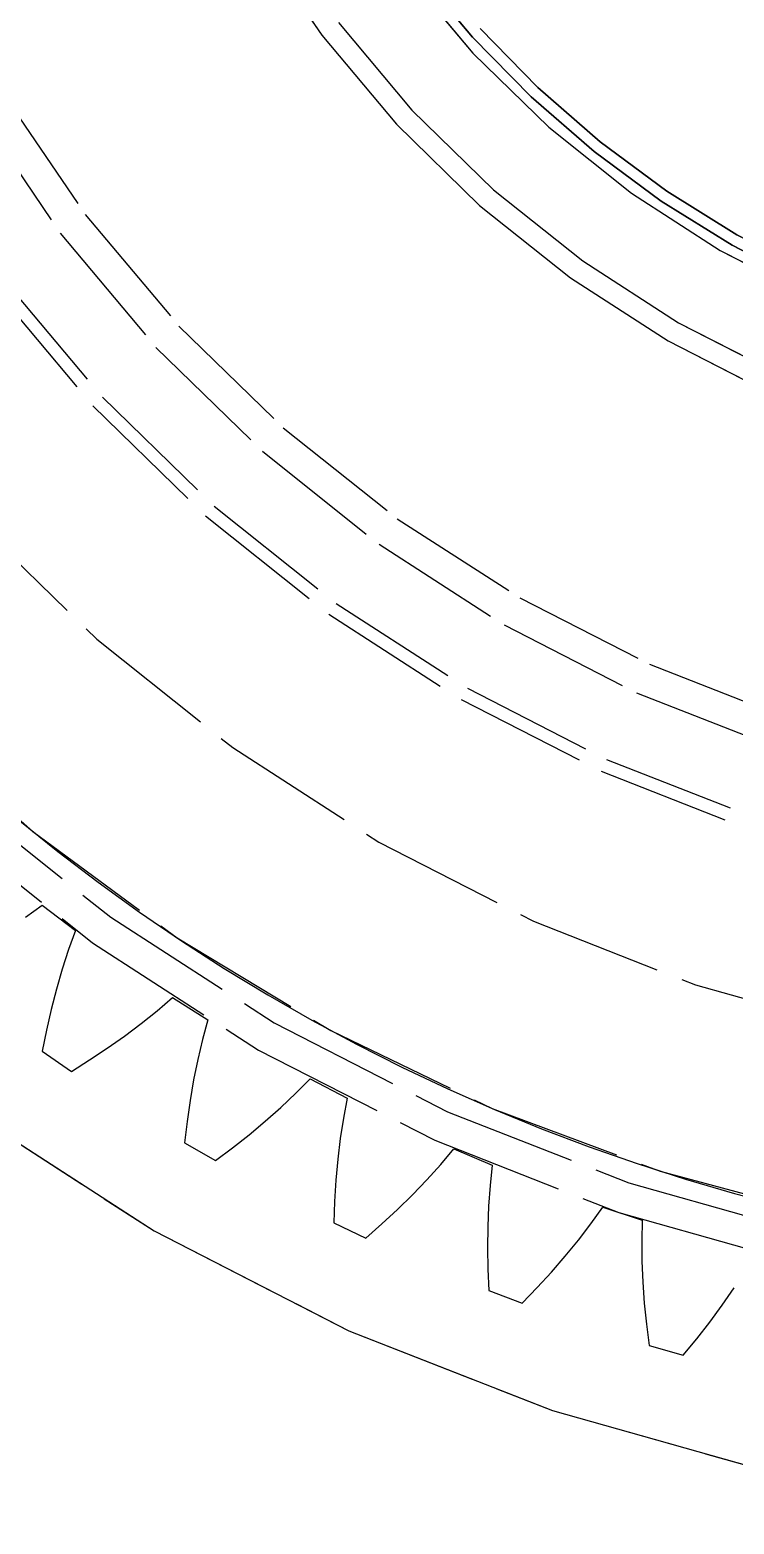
# Model space of a CAD drawing. Header units: millimetres. Extents: x -9 to 243, y -53 to 196.
# Drawn here: x 13.56 to 20.3, y 124.71 to 139.01 of the extents above; entities that cross this region are included whole.
import ezdxf

# ---------------------------------------------------------------- set-up
doc = ezdxf.new("R2010")
doc.units = ezdxf.units.MM
doc.linetypes.add('DASHED', pattern=[1.524, 1.27, -0.254])
doc.layers.add('HIDDEN', color=8, linetype='DASHED')
doc.layers.add('VISIBLE', color=7, linetype='CONTINUOUS')

msp = doc.modelspace()

# ---------------------------------------------------------------- linework, layer by layer
at = {"layer": 'HIDDEN'}
for points in [[(12.67797, 131.45416), (14.15887, 130.27318), (15.75, 129.24552), (17.43555, 128.38139), (19.19875, 127.68938), (21.0221, 127.17637), (22.88747, 126.84746), (24.77632, 126.70591), (26.66987, 126.75313), (28.54932, 126.98865), (30.39597, 127.41014), (32.19148, 128.0134), (33.918, 128.79244), (35.55838, 129.73951), (37.09631, 130.8452), (38.5165, 132.09853), (39.80484, 133.48704), (40.94854, 134.99692), (41.93621, 136.61317), (42.75805, 138.31974), (43.40588, 140.09965), (43.87328, 141.93522), (44.15558, 143.80821), (44.25, 145.7)], [(12.67797, 131.45416), (14.15887, 130.27318), (15.75, 129.24552), (17.43555, 128.38139), (19.19875, 127.68938), (21.0221, 127.17637), (22.88747, 126.84746), (24.77632, 126.70591), (26.66987, 126.75313), (28.54932, 126.98865), (30.39597, 127.41014), (32.19148, 128.0134), (33.918, 128.79244), (35.55838, 129.73951), (37.09631, 130.8452), (38.5165, 132.09853), (39.80484, 133.48704), (40.94854, 134.99692), (41.93621, 136.61317), (42.75805, 138.31974), (43.40588, 140.09965), (43.87328, 141.93522), (44.15558, 143.80821), (44.25, 145.7)], [(12.87647, 131.67909), (14.33399, 130.51676), (15.9, 129.50532), (17.55893, 128.65484), (19.2943, 127.97376), (21.08886, 127.46885), (22.92477, 127.14513), (24.7838, 127.00581), (26.64745, 127.05229), (28.49722, 127.2841), (30.31472, 127.69893), (32.08188, 128.29266), (33.78114, 129.0594), (35.39562, 129.99152), (36.90926, 131.07975), (38.30703, 132.31329), (39.57503, 133.67987), (40.70067, 135.16591), (41.67274, 136.75665), (42.48161, 138.43627), (43.11921, 140.18808), (43.57923, 141.99467), (43.85708, 143.83808), (43.95, 145.7)], [(12.87647, 131.67909), (14.33399, 130.51676), (15.9, 129.50532), (17.55893, 128.65484), (19.2943, 127.97376), (21.08886, 127.46885), (22.92477, 127.14513), (24.7838, 127.00581), (26.64745, 127.05229), (28.49722, 127.2841), (30.31472, 127.69893), (32.08188, 128.29266), (33.78114, 129.0594), (35.39562, 129.99152), (36.90926, 131.07975), (38.30703, 132.31329), (39.57503, 133.67987), (40.70067, 135.16591), (41.67274, 136.75665), (42.48161, 138.43627), (43.11921, 140.18808), (43.57923, 141.99467), (43.85708, 143.83808), (43.95, 145.7)], [(12.87647, 131.67909), (14.33399, 130.51676), (15.9, 129.50532), (17.55893, 128.65484), (19.2943, 127.97376), (21.08886, 127.46885), (22.92477, 127.14513), (24.7838, 127.00581), (26.64745, 127.05229), (28.49722, 127.2841), (30.31472, 127.69893), (32.08188, 128.29266), (33.78114, 129.0594), (35.39562, 129.99152), (36.90926, 131.07975), (38.30703, 132.31329), (39.57503, 133.67987), (40.70067, 135.16591), (41.67274, 136.75665), (42.48161, 138.43627), (43.11921, 140.18808), (43.57923, 141.99467), (43.85708, 143.83808), (43.95, 145.7)], [(12.87647, 131.67909), (14.33399, 130.51676), (15.9, 129.50532), (17.55893, 128.65484), (19.2943, 127.97376), (21.08886, 127.46885), (22.92477, 127.14513), (24.7838, 127.00581), (26.64745, 127.05229), (28.49722, 127.2841), (30.31472, 127.69893), (32.08188, 128.29266), (33.78114, 129.0594), (35.39562, 129.99152), (36.90926, 131.07975), (38.30703, 132.31329), (39.57503, 133.67987), (40.70067, 135.16591), (41.67274, 136.75665), (42.48161, 138.43627), (43.11921, 140.18808), (43.57923, 141.99467), (43.85708, 143.83808), (43.95, 145.7)], [(12.99138, 128.6493), (14.75, 127.51347), (16.61297, 126.55838), (18.56178, 125.79353), (20.57706, 125.22651), (22.63878, 124.86298), (24.72646, 124.70653), (26.81933, 124.75872), (28.89661, 125.01904), (30.93765, 125.48489), (32.92216, 126.15165), (34.83042, 127.01269), (36.64347, 128.05946), (38.34329, 129.28154), (39.91297, 130.6668), (41.33693, 132.20146), (42.60101, 133.87028), (43.69265, 135.65667), (44.601, 137.54287), (45.31703, 139.51014), (45.83362, 141.53893), (46.14565, 143.60908), (46.25, 145.7)], [(12.99138, 128.6493), (14.75, 127.51347), (16.61297, 126.55838), (18.56178, 125.79353), (20.57706, 125.22651), (22.63878, 124.86298), (24.72646, 124.70653), (26.81933, 124.75872), (28.89661, 125.01904), (30.93765, 125.48489), (32.92216, 126.15165), (34.83042, 127.01269), (36.64347, 128.05946), (38.34329, 129.28154), (39.91297, 130.6668), (41.33693, 132.20146), (42.60101, 133.87028), (43.69265, 135.65667), (44.601, 137.54287), (45.31703, 139.51014), (45.83362, 141.53893), (46.14565, 143.60908), (46.25, 145.7)], [(12.99138, 128.6493), (14.75, 127.51347), (16.61297, 126.55838), (18.56178, 125.79353), (20.57706, 125.22651), (22.63878, 124.86298), (24.72646, 124.70653), (26.81933, 124.75872), (28.89661, 125.01904), (30.93765, 125.48489), (32.92216, 126.15165), (34.83042, 127.01269), (36.64347, 128.05946), (38.34329, 129.28154), (39.91297, 130.6668), (41.33693, 132.20146), (42.60101, 133.87028), (43.69265, 135.65667), (44.601, 137.54287), (45.31703, 139.51014), (45.83362, 141.53893), (46.14565, 143.60908), (46.25, 145.7)], [(12.99138, 128.6493), (14.75, 127.51347), (16.61297, 126.55838), (18.56178, 125.79353), (20.57706, 125.22651), (22.63878, 124.86298), (24.72646, 124.70653), (26.81933, 124.75872), (28.89661, 125.01904), (30.93765, 125.48489), (32.92216, 126.15165), (34.83042, 127.01269), (36.64347, 128.05946), (38.34329, 129.28154), (39.91297, 130.6668), (41.33693, 132.20146), (42.60101, 133.87028), (43.69265, 135.65667), (44.601, 137.54287), (45.31703, 139.51014), (45.83362, 141.53893), (46.14565, 143.60908), (46.25, 145.7)], [(12.99138, 128.6493), (14.75, 127.51347), (16.61297, 126.55838), (18.56178, 125.79353), (20.57706, 125.22651), (22.63878, 124.86298), (24.72646, 124.70653), (26.81933, 124.75872), (28.89661, 125.01904), (30.93765, 125.48489), (32.92216, 126.15165), (34.83042, 127.01269), (36.64347, 128.05946), (38.34329, 129.28154), (39.91297, 130.6668), (41.33693, 132.20146), (42.60101, 133.87028), (43.69265, 135.65667), (44.601, 137.54287), (45.31703, 139.51014), (45.83362, 141.53893), (46.14565, 143.60908), (46.25, 145.7)], [(13.30393, 138.39991), (14.09014, 137.24674), (14.98727, 136.17758), (15.9864, 135.20306), (17.07759, 134.33287), (18.25, 133.57564), (19.49198, 132.93892), (20.79119, 132.42902), (22.13471, 132.05101), (23.50919, 131.80865), (24.90097, 131.70435), (26.29622, 131.73915), (27.68107, 131.91269), (29.04177, 132.22326), (30.36477, 132.66777), (31.63695, 133.24179), (32.84565, 133.93964), (33.97886, 134.75436), (35.02532, 135.67786), (35.97462, 136.70097), (36.81734, 137.81352), (37.5451, 139.00444), (38.15067, 140.26191)], [(13.30393, 138.39991), (14.09014, 137.24674), (14.98727, 136.17758), (15.9864, 135.20306), (17.07759, 134.33287), (18.25, 133.57564), (19.49198, 132.93892), (20.79119, 132.42902), (22.13471, 132.05101), (23.50919, 131.80865), (24.90097, 131.70435), (26.29622, 131.73915), (27.68107, 131.91269), (29.04177, 132.22326), (30.36477, 132.66777), (31.63695, 133.24179), (32.84565, 133.93964), (33.97886, 134.75436), (35.02532, 135.67786), (35.97462, 136.70097), (36.81734, 137.81352), (37.5451, 139.00444), (38.15067, 140.26191)], [(13.04794, 138.24348), (13.85101, 137.0656), (14.76736, 135.97353), (15.78789, 134.97813), (16.90247, 134.08929), (18.1, 133.31584), (19.36859, 132.66547), (20.69564, 132.14464), (22.06795, 131.75853), (23.47189, 131.51098), (24.89349, 131.40444), (26.31864, 131.43999), (27.73317, 131.61725), (29.12302, 131.93447), (30.47438, 132.38851), (31.77381, 132.97483), (33.00841, 133.68763), (34.1659, 134.51981), (35.23479, 135.4631), (36.20444, 136.50814), (37.06521, 137.64452), (37.80857, 138.86097), (38.42711, 140.14538)], [(13.04794, 138.24348), (13.85101, 137.0656), (14.76736, 135.97353), (15.78789, 134.97813), (16.90247, 134.08929), (18.1, 133.31584), (19.36859, 132.66547), (20.69564, 132.14464), (22.06795, 131.75853), (23.47189, 131.51098), (24.89349, 131.40444), (26.31864, 131.43999), (27.73317, 131.61725), (29.12302, 131.93447), (30.47438, 132.38851), (31.77381, 132.97483), (33.00841, 133.68763), (34.1659, 134.51981), (35.23479, 135.4631), (36.20444, 136.50814), (37.06521, 137.64452), (37.80857, 138.86097), (38.42711, 140.14538)], [(13.19396, 136.5679), (14.16313, 135.41289), (15.24249, 134.36011), (16.42131, 133.42004), (17.68787, 132.602), (19.02959, 131.91414), (20.43312, 131.3633), (21.88453, 130.95493), (23.36939, 130.69311), (24.87294, 130.58044), (26.38024, 130.61803), (27.8763, 130.80551), (29.34626, 131.14102), (30.77551, 131.62122), (32.14985, 132.24134), (33.45561, 132.99523), (34.67982, 133.87537), (35.81032, 134.87304), (36.83586, 135.97831), (37.74625, 137.1802), (38.53245, 138.46676), (39.18665, 139.82521)], [(13.29301, 136.64293), (14.25422, 135.49741), (15.32471, 134.45328), (16.49384, 133.52093), (17.75, 132.70962), (19.08069, 132.02741), (20.4727, 131.48109), (21.91219, 131.07608), (23.38484, 130.81641), (24.87604, 130.70466), (26.37095, 130.74194), (27.85472, 130.92788), (29.31261, 131.26064), (30.73012, 131.73689), (32.09316, 132.35192), (33.38819, 133.09961), (34.60235, 133.97253), (35.72355, 134.962), (36.74067, 136.05819), (37.64358, 137.2502), (38.42332, 138.52619), (39.07214, 139.87348)], [(15.72727, 139.88078), (16.354, 138.96154), (17.06914, 138.10927), (17.86559, 137.33244), (18.73542, 136.63877), (19.67, 136.03516), (20.66004, 135.52759), (21.69569, 135.12113), (22.76667, 134.8198), (23.86232, 134.62661), (24.97177, 134.54347), (26.08399, 134.57121), (27.18791, 134.70955), (28.27258, 134.95711), (29.32721, 135.31145), (30.34131, 135.76903), (31.30482, 136.32531), (32.20815, 136.97476), (33.04232, 137.71093), (33.79906, 138.52649), (34.47082, 139.41335)], [(16.51343, 139.0823), (17.21575, 138.24531), (17.99792, 137.4824), (18.85217, 136.80116), (19.77, 136.20836), (20.74229, 135.7099), (21.75939, 135.31072), (22.81117, 135.01479), (23.88719, 134.82506), (24.97676, 134.74341), (26.06904, 134.77065), (27.15318, 134.90651), (28.21841, 135.14964), (29.25414, 135.49762), (30.25007, 135.947), (31.19631, 136.49332), (32.08345, 137.13113), (32.90268, 137.8541), (33.64585, 138.65505), (34.30558, 139.52601)], [(17.15113, 139.56535), (17.80219, 138.78944), (18.52727, 138.08222), (19.31916, 137.45071), (20.17, 136.90118), (21.07132, 136.4391), (22.01418, 136.06906), (22.98919, 135.79473), (23.98667, 135.61885), (24.9967, 135.54316), (26.00926, 135.56841), (27.01427, 135.69435), (28.00174, 135.91974), (28.96186, 136.24232), (29.8851, 136.6589), (30.76227, 137.16534), (31.58466, 137.75659), (32.34409, 138.42679), (33.03301, 139.16928)], [(17.28522, 139.55461), (17.79806, 138.94188), (18.3579, 138.37179), (18.96123, 137.84793), (19.60423, 137.3736), (20.28284, 136.9518), (20.99279, 136.58519), (21.72959, 136.27608), (22.48861, 136.02641), (23.26504, 135.83777), (24.05399, 135.71135), (24.85049, 135.64794), (25.64951, 135.64794), (26.44601, 135.71135), (27.23496, 135.83777), (28.01139, 136.02641), (28.77041, 136.27608), (29.50721, 136.58519), (30.21716, 136.9518), (30.89577, 137.3736), (31.53877, 137.84793), (32.1421, 138.37179), (32.70194, 138.94188), (33.21478, 139.55461)], [(13.00803, 134.34112), (14.19985, 133.17865), (15.50148, 132.14064), (16.9, 131.23738), (18.38151, 130.47785), (19.93127, 129.86961), (21.5339, 129.4187), (23.17346, 129.12961), (24.83366, 129.00519), (26.49799, 129.0467), (28.14992, 129.25371), (29.77304, 129.62418), (31.3512, 130.15441), (32.86872, 130.83914), (34.31052, 131.67157), (35.66228, 132.64341), (36.91055, 133.74502), (38.04294, 134.96545), (39.04819, 136.29256), (39.9163, 137.71316), (40.63865, 139.21314)], [(13.00803, 134.34112), (14.19985, 133.17865), (15.50148, 132.14064), (16.9, 131.23738), (18.38151, 130.47785), (19.93127, 129.86961), (21.5339, 129.4187), (23.17346, 129.12961), (24.83366, 129.00519), (26.49799, 129.0467), (28.14992, 129.25371), (29.77304, 129.62418), (31.3512, 130.15441), (32.86872, 130.83914), (34.31052, 131.67157), (35.66228, 132.64341), (36.91055, 133.74502), (38.04294, 134.96545), (39.04819, 136.29256), (39.9163, 137.71316), (40.63865, 139.21314)], [(13.00803, 134.34112), (14.19985, 133.17865), (15.50148, 132.14064), (16.9, 131.23738), (18.38151, 130.47785), (19.93127, 129.86961), (21.5339, 129.4187), (23.17346, 129.12961), (24.83366, 129.00519), (26.49799, 129.0467), (28.14992, 129.25371), (29.77304, 129.62418), (31.3512, 130.15441), (32.86872, 130.83914), (34.31052, 131.67157), (35.66228, 132.64341), (36.91055, 133.74502), (38.04294, 134.96545), (39.04819, 136.29256), (39.9163, 137.71316), (40.63865, 139.21314)], [(13.00803, 134.34112), (14.19985, 133.17865), (15.50148, 132.14064), (16.9, 131.23738), (18.38151, 130.47785), (19.93127, 129.86961), (21.5339, 129.4187), (23.17346, 129.12961), (24.83366, 129.00519), (26.49799, 129.0467), (28.14992, 129.25371), (29.77304, 129.62418), (31.3512, 130.15441), (32.86872, 130.83914), (34.31052, 131.67157), (35.66228, 132.64341), (36.91055, 133.74502), (38.04294, 134.96545), (39.04819, 136.29256), (39.9163, 137.71316), (40.63865, 139.21314)], [(17.86997, 139.02635), (18.42387, 138.46077), (19.02099, 137.94101), (19.65753, 137.47037), (20.32948, 137.05182), (21.03257, 136.68802), (21.76236, 136.38126), (22.51423, 136.13349), (23.28341, 135.94628), (24.06505, 135.82081), (24.85418, 135.75788), (25.64582, 135.75788), (26.43495, 135.82081), (27.21659, 135.94628), (27.98577, 136.13349), (28.73764, 136.38126), (29.46743, 136.68802), (30.17052, 137.05182), (30.84247, 137.47037), (31.47901, 137.94101), (32.07613, 138.46077), (32.63003, 139.02635)], [(12.30787, 132.48065), (13.58877, 131.33805), (14.97006, 130.31908), (16.43984, 129.43251), (17.98547, 128.68599), (19.59363, 128.08593), (21.25049, 127.6375)], [(13.44856, 131.45304), (13.82768, 131.14732), (14.21472, 130.85168), (14.6094, 130.56634), (15.01146, 130.29149), (15.42061, 130.02731), (15.83658, 129.774), (16.25907, 129.53172), (16.68779, 129.30065), (17.12245, 129.08095), (17.56274, 128.87276), (18.00835, 128.67624), (18.45899, 128.49151), (18.91433, 128.31871), (19.37406, 128.15795), (19.83787, 128.00936), (20.30542, 127.87302), (20.77641, 127.74904), (21.25049, 127.6375)], [(13.51878, 130.5165), (13.67667, 130.63155)], [(13.51878, 130.5165), (13.67667, 130.63155)], [(13.67667, 130.63155), (13.99638, 130.39131)], [(13.67667, 130.63155), (13.99638, 130.39131)], [(13.99638, 130.39131), (13.92981, 130.20763)], [(13.99638, 130.39131), (13.92981, 130.20763)], [(13.92981, 130.20763), (13.86903, 130.01994)], [(13.92981, 130.20763), (13.86903, 130.01994)], [(13.86903, 130.01994), (13.81368, 129.82858)], [(13.86903, 130.01994), (13.81368, 129.82858)], [(13.81368, 129.82858), (13.76346, 129.63383)], [(13.81368, 129.82858), (13.76346, 129.63383)], [(13.76346, 129.63383), (13.71819, 129.43589)], [(13.76346, 129.63383), (13.71819, 129.43589)], [(14.62464, 129.49839), (14.77858, 129.62177)], [(14.62464, 129.49839), (14.77858, 129.62177)], [(14.77858, 129.62177), (14.92671, 129.74915)], [(14.77858, 129.62177), (14.92671, 129.74915)], [(14.92671, 129.74915), (15.26471, 129.53541)], [(14.92671, 129.74915), (15.26471, 129.53541)], [(14.46534, 129.37877), (14.62464, 129.49839)], [(14.46534, 129.37877), (14.62464, 129.49839)], [(15.26471, 129.53541), (15.21313, 129.34697)], [(15.26471, 129.53541), (15.21313, 129.34697)], [(13.71819, 129.43589), (13.67769, 129.23497)], [(13.71819, 129.43589), (13.67769, 129.23497)], [(14.30105, 129.26276), (14.46534, 129.37877)], [(14.30105, 129.26276), (14.46534, 129.37877)], [(15.21313, 129.34697), (15.16766, 129.155)], [(15.21313, 129.34697), (15.16766, 129.155)], [(13.67769, 129.23497), (13.95853, 129.04112)], [(13.67769, 129.23497), (13.95853, 129.04112)], [(14.13203, 129.15023), (14.30105, 129.26276)], [(14.13203, 129.15023), (14.30105, 129.26276)], [(13.95853, 129.04112), (14.13203, 129.15023)], [(13.95853, 129.04112), (14.13203, 129.15023)], [(15.16766, 129.155), (15.12788, 128.95981)], [(15.16766, 129.155), (15.12788, 128.95981)], [(15.12788, 128.95981), (15.0935, 128.76164)], [(15.12788, 128.95981), (15.0935, 128.76164)], [(16.1063, 128.83131), (16.2437, 128.97019)], [(16.1063, 128.83131), (16.2437, 128.97019)], [(16.2437, 128.97019), (16.5978, 128.78434)], [(16.2437, 128.97019), (16.5978, 128.78434)], [(15.0935, 128.76164), (15.0643, 128.56071)], [(15.0935, 128.76164), (15.0643, 128.56071)], [(15.96278, 128.69594), (16.1063, 128.83131)], [(15.96278, 128.69594), (16.1063, 128.83131)], [(16.5978, 128.78434), (16.56155, 128.59237)], [(16.5978, 128.78434), (16.56155, 128.59237)], [(15.81363, 128.56389), (15.96278, 128.69594)], [(15.81363, 128.56389), (15.96278, 128.69594)], [(15.0643, 128.56071), (15.0401, 128.35718)], [(15.0643, 128.56071), (15.0401, 128.35718)], [(15.6592, 128.43503), (15.81363, 128.56389)], [(15.6592, 128.43503), (15.81363, 128.56389)], [(16.56155, 128.59237), (16.53167, 128.39736)], [(16.56155, 128.59237), (16.53167, 128.39736)], [(15.0401, 128.35718), (15.33563, 128.18655)], [(15.0401, 128.35718), (15.33563, 128.18655)], [(15.49979, 128.30928), (15.6592, 128.43503)], [(15.49979, 128.30928), (15.6592, 128.43503)], [(16.53167, 128.39736), (16.50773, 128.1996)], [(16.53167, 128.39736), (16.50773, 128.1996)], [(15.33563, 128.18655), (15.49979, 128.30928)], [(15.33563, 128.18655), (15.49979, 128.30928)], [(16.50773, 128.1996), (16.48941, 127.99931)], [(16.50773, 128.1996), (16.48941, 127.99931)], [(17.49331, 128.15024), (17.61909, 128.29974)], [(17.49331, 128.15024), (17.61909, 128.29974)], [(17.61909, 128.29974), (17.987, 128.14298)], [(17.61909, 128.29974), (17.987, 128.14298)], [(17.36115, 128.00376), (17.49331, 128.15024)], [(17.36115, 128.00376), (17.49331, 128.15024)], [(17.987, 128.14298), (17.96632, 127.94871)], [(17.987, 128.14298), (17.96632, 127.94871)], [(16.48941, 127.99931), (16.47647, 127.79668)], [(16.48941, 127.99931), (16.47647, 127.79668)], [(17.22311, 127.86014), (17.36115, 128.00376)], [(17.22311, 127.86014), (17.36115, 128.00376)], [(17.96632, 127.94871), (17.95223, 127.75193)], [(17.96632, 127.94871), (17.95223, 127.75193)], [(16.47647, 127.79668), (16.46872, 127.59186)], [(16.47647, 127.79668), (16.46872, 127.59186)], [(17.07955, 127.71928), (17.22311, 127.86014)], [(17.07955, 127.71928), (17.22311, 127.86014)], [(16.93078, 127.5811), (17.07955, 127.71928)], [(16.93078, 127.5811), (17.07955, 127.71928)], [(17.95223, 127.75193), (17.94427, 127.55289)], [(17.95223, 127.75193), (17.94427, 127.55289)], [(18.93063, 127.583), (19.04397, 127.74213)], [(18.93063, 127.583), (19.04397, 127.74213)], [(19.04397, 127.74213), (19.42331, 127.61549)], [(19.04397, 127.74213), (19.42331, 127.61549)], [(19.42331, 127.61549), (19.41832, 127.42018)], [(19.42331, 127.61549), (19.41832, 127.42018)], [(16.46872, 127.59186), (16.77702, 127.44557)], [(16.46872, 127.59186), (16.77702, 127.44557)], [(16.77702, 127.44557), (16.93078, 127.5811)], [(16.77702, 127.44557), (16.93078, 127.5811)], [(17.94427, 127.55289), (17.94213, 127.35177)], [(17.94427, 127.55289), (17.94213, 127.35177)], [(18.81069, 127.42636), (18.93063, 127.583)], [(18.81069, 127.42636), (18.93063, 127.583)], [(17.94213, 127.35177), (17.94553, 127.14876)], [(17.94213, 127.35177), (17.94553, 127.14876)], [(18.68465, 127.2721), (18.81069, 127.42636)], [(18.68465, 127.2721), (18.81069, 127.42636)], [(19.41832, 127.42018), (19.42011, 127.22291)], [(19.41832, 127.42018), (19.42011, 127.22291)], [(18.55289, 127.12014), (18.68465, 127.2721)], [(18.55289, 127.12014), (18.68465, 127.2721)], [(19.42011, 127.22291), (19.4282, 127.02386)], [(19.42011, 127.22291), (19.4282, 127.02386)], [(17.94553, 127.14876), (17.9543, 126.94398)], [(17.94553, 127.14876), (17.9543, 126.94398)], [(18.41572, 126.97044), (18.55289, 127.12014)], [(18.41572, 126.97044), (18.55289, 127.12014)], [(17.9543, 126.94398), (18.27337, 126.82297)], [(17.9543, 126.94398), (18.27337, 126.82297)], [(18.27337, 126.82297), (18.41572, 126.97044)], [(18.27337, 126.82297), (18.41572, 126.97044)], [(19.4282, 127.02386), (19.44224, 126.82323)], [(19.4282, 127.02386), (19.44224, 126.82323)], [(20.18877, 126.80356), (20.30199, 126.96747)], [(20.18877, 126.80356), (20.30199, 126.96747)], [(19.44224, 126.82323), (19.46198, 126.62115)], [(19.44224, 126.82323), (19.46198, 126.62115)], [(20.06967, 126.64149), (20.18877, 126.80356)], [(20.06967, 126.64149), (20.18877, 126.80356)], [(19.46198, 126.62115), (19.48719, 126.41774)], [(19.46198, 126.62115), (19.48719, 126.41774)], [(19.94499, 126.48124), (20.06967, 126.64149)], [(19.94499, 126.48124), (20.06967, 126.64149)], [(19.81496, 126.3228), (19.94499, 126.48124)], [(19.81496, 126.3228), (19.94499, 126.48124)], [(19.48719, 126.41774), (19.81496, 126.3228)], [(19.48719, 126.41774), (19.81496, 126.3228)]]:
    msp.add_lwpolyline(points, dxfattribs=at)
at = {"layer": 'VISIBLE'}
for points in [[(12.99138, 128.6493), (14.75, 127.51347), (16.61297, 126.55838), (18.56178, 125.79353), (20.57706, 125.22651), (22.63878, 124.86298), (24.72646, 124.70653), (26.81933, 124.75872), (28.89661, 125.01904), (30.93765, 125.48489), (32.92216, 126.15165), (34.83042, 127.01269), (36.64347, 128.05946), (38.34329, 129.28154), (39.91297, 130.6668), (41.33693, 132.20146), (42.60101, 133.87028), (43.69265, 135.65667), (44.601, 137.54287), (45.31703, 139.51014), (45.83362, 141.53893), (46.14565, 143.60908), (46.25, 145.7)], [(15.72727, 139.88078), (16.354, 138.96154), (17.06914, 138.10927), (17.86559, 137.33244), (18.73542, 136.63877), (19.67, 136.03516), (20.66004, 135.52759), (21.69569, 135.12113), (22.76667, 134.8198), (23.86232, 134.62661), (24.97177, 134.54347), (26.08399, 134.57121), (27.18791, 134.70955), (28.27258, 134.95711), (29.32721, 135.31145), (30.34131, 135.76903), (31.30482, 136.32531), (32.20815, 136.97476), (33.04232, 137.71093), (33.79906, 138.52649), (34.47082, 139.41335)], [(16.51343, 139.0823), (17.21575, 138.24531), (17.99792, 137.4824), (18.85217, 136.80116), (19.77, 136.20836), (20.74229, 135.7099), (21.75939, 135.31072), (22.81117, 135.01479), (23.88719, 134.82506), (24.97676, 134.74341), (26.06904, 134.77065), (27.15318, 134.90651), (28.21841, 135.14964), (29.25414, 135.49762), (30.25007, 135.947), (31.19631, 136.49332), (32.08345, 137.13113), (32.90268, 137.8541), (33.64585, 138.65505), (34.30558, 139.52601)], [(17.15113, 139.56535), (17.80219, 138.78944), (18.52727, 138.08222), (19.31916, 137.45071), (20.17, 136.90118), (21.07132, 136.4391), (22.01418, 136.06906), (22.98919, 135.79473), (23.98667, 135.61885), (24.9967, 135.54316), (26.00926, 135.56841), (27.01427, 135.69435), (28.00174, 135.91974), (28.96186, 136.24232), (29.8851, 136.6589), (30.76227, 137.16534), (31.58466, 137.75659), (32.34409, 138.42679), (33.03301, 139.16928)], [(33.21478, 139.55461), (32.70194, 138.94188), (32.1421, 138.37179), (31.53877, 137.84793), (30.89577, 137.3736), (30.21716, 136.9518), (29.50721, 136.58519), (28.77041, 136.27608), (28.01139, 136.02641), (27.23496, 135.83777), (26.44601, 135.71135), (25.64951, 135.64794), (24.85049, 135.64794), (24.05399, 135.71135), (23.26504, 135.83777), (22.48861, 136.02641), (21.72959, 136.27608), (20.99279, 136.58519), (20.28284, 136.9518), (19.60423, 137.3736), (18.96123, 137.84793), (18.3579, 138.37179), (17.79806, 138.94188), (17.28522, 139.55461)], [(32.63003, 139.02635), (32.07613, 138.46077), (31.47901, 137.94101), (30.84247, 137.47037), (30.17052, 137.05182), (29.46743, 136.68802), (28.73764, 136.38126), (27.98577, 136.13349), (27.21659, 135.94628), (26.43495, 135.82081), (25.64582, 135.75788), (24.85418, 135.75788), (24.06505, 135.82081), (23.28341, 135.94628), (22.51423, 136.13349), (21.76236, 136.38126), (21.03257, 136.68802), (20.32948, 137.05182), (19.65753, 137.47037), (19.02099, 137.94101), (18.42387, 138.46077), (17.86997, 139.02635)]]:
    msp.add_lwpolyline(points, dxfattribs=at)

doc.saveas('drawing.dxf')
